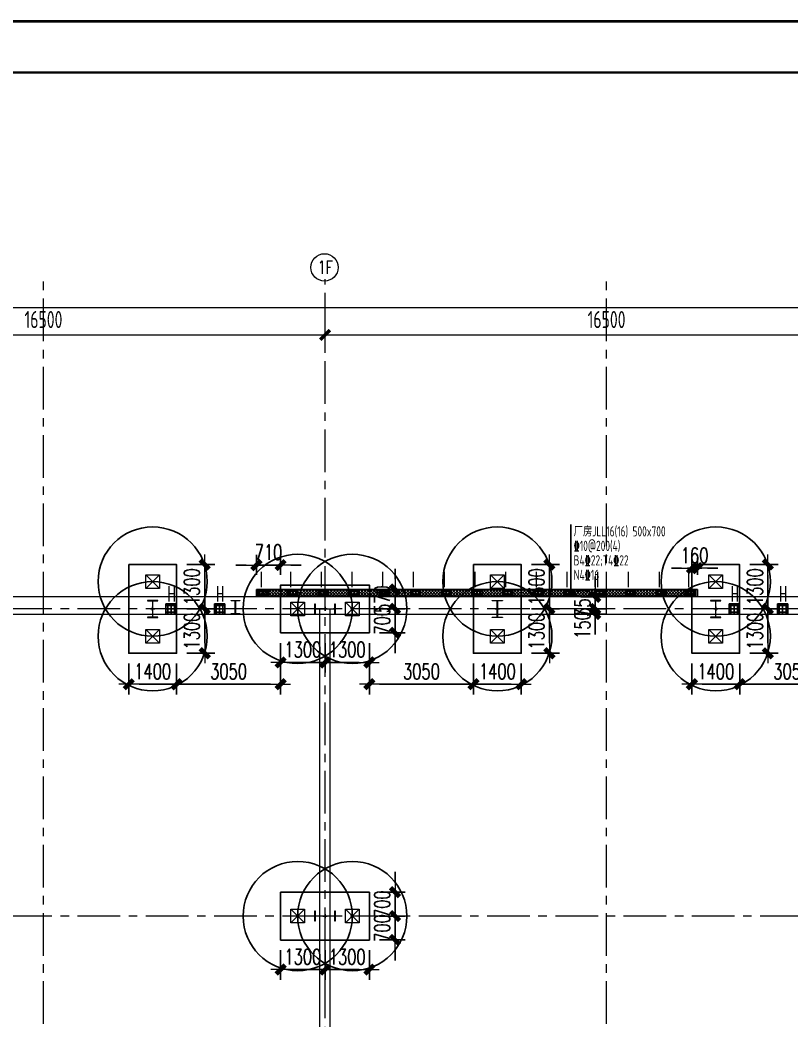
# Model space of a CAD drawing. Extents: x -1201378 to 2367219, y -619313 to 244905.
# Drawn here: x -174296 to -151704, y 215608 to 244905 of the extents above; entities that cross this region are included whole.
import ezdxf
from ezdxf.enums import TextEntityAlignment as Align

# ---------------------------------------------------------------- set-up
doc = ezdxf.new("R2010")
doc.units = 0
doc.header["$LTSCALE"] = 1000
doc.linetypes.add('CENTER', pattern=[2, 1.25, -0.25, 0.25, -0.25])
doc.layers.get('0').update_dxf_attribs({"linetype": 'CONTINUOUS'})
doc.layers.get('Defpoints').update_dxf_attribs({"linetype": 'CONTINUOUS'})
for name, color, linetype in [('0-cxFrame', 155, 'CONTINUOUS'), ('2钢材断面', 2, 'CONTINUOUS'), ('30预埋件', 30, 'CONTINUOUS'), ('40钢材投影', 40, 'CONTINUOUS'), ('ALT_CEN-0-30', 1, 'CENTER'), ('S-DOTE1', 140, 'CENTER'), ('S-HATCH1-W', 252, 'CONTINUOUS'), ('S-SKL-H', 151, 'CONTINUOUS'), ('S-SS', 111, 'CONTINUOUS'), ('结构轮廓线', 1, 'CONTINUOUS')]:
    doc.layers.add(name, color=color, linetype=linetype)
for name, color, linetype, lineweight in [('0-cxText', 131, 'CONTINUOUS', 25), ('S-axis', 111, 'CONTINUOUS', 0), ('S-bkl', 4, 'CONTINUOUS', 0), ('S-col', 2, 'CONTINUOUS', 0), ('S-dim', 81, 'CONTINUOUS', 0), ('S-dote', 5, 'CENTER', 0), ('S-zhuang', 1, 'CONTINUOUS', 0)]:
    doc.layers.add(name, color=color, linetype=linetype, lineweight=lineweight)
doc.styles.add('_TCH_AXIS', font='COMPLEX', dxfattribs={"bigfont": 'GBCBIG'})
doc.styles.add('cx_tuming', font='simhei.ttf')
doc.styles.add('cx_tuqian1', font='')
doc.styles.add('DHTEXT-1', font='romans.shx', dxfattribs={"width": 0.7, "bigfont": 'chinese.shx'})
doc.styles.add('SS1', font='tj-romans1.shx', dxfattribs={"width": 0.7, "bigfont": 'tj-hztxt1.shx'})
doc.styles.add('TSSD_Dimension', font='tssdeng.shx', dxfattribs={"width": 0.7, "bigfont": 'hztxt.shx'})
doc.styles.add('样式 1', font='yjkeng.shx', dxfattribs={"width": 0.7, "height": 300, "bigfont": 'yjkchn.shx'})
doc.styles.add('黑体', font='simhei.ttf', dxfattribs={"width": 0.8})
doc.styles.get('cx_tuqian1').set_extended_font_data('SimSun')
doc.dimstyles.new('S-150-ARCHI', dxfattribs={"dimscale": 150, "dimtxt": 3, "dimasz": 2, "dimexe": 2, "dimexo": 2, "dimgap": 1, "dimtad": 1, "dimdec": 0, "dimzin": 0, "dimdsep": 46, "dimtxsty": 'SS1', "dimblk1": 'TT', "dimblk2": 'TT', "dimsah": 1, "dimcen": 1, "dimclrd": 256, "dimclre": 256, "dimclrt": 256, "dimadec": 0, "dimazin": 0, "dimtfac": 1, "dimtdec": 0, "dimtix": 1, "dimtmove": 2, "dimatfit": 0, "dimldrblk": 'TT', "dimfxl": 2, "dimtolj": 1, "dimtzin": 0, "dimarcsym": 0})
doc.dimstyles.new('TSSD_200_200', dxfattribs={"dimtxt": 500, "dimasz": 200, "dimexe": 200, "dimexo": 500, "dimgap": 200, "dimtad": 1, "dimdec": 0, "dimzin": 0, "dimdsep": 46, "dimtxsty": 'TSSD_Dimension', "dimblk": 'ARCHTICK', "dimcen": 0, "dimdle": 200, "dimclrt": 7, "dimadec": 0, "dimazin": 0, "dimtfac": 1, "dimtdec": 0, "dimtix": 1, "dimtmove": 2, "dimatfit": 3, "dimfxl": 1, "dimtolj": 1, "dimtzin": 0, "dimarcsym": 0})

# ---------------------------------------------------------------- blocks, each defined once
blk = doc.blocks.new('TK22.A0 L(Dragon)')
at = {"layer": '0-cxFrame', "color": 7, "const_width": 0.5}
blk.add_lwpolyline([(0, 0), (-1486, 0), (-1486, 841), (0, 841)], close=True, dxfattribs=at)
at = {"layer": '0-cxFrame', "const_width": 0.5}
blk.add_lwpolyline([(-80, 10), (-1466, 10), (-1466, 831), (-80, 831)], close=True, dxfattribs=at)
at = {"style": '黑体', "flags": 4}
blk.add_attdef('图幅', text='', height=3.3, dxfattribs=at).set_placement((-40, 3), align=Align.RIGHT)
at = {"layer": '0-cxText', "flags": 4}
for tag, height, style, p in [('建设单位', 3.5, 'cx_tuming', (-45, 240)), ('项目名称', 3.5, 'cx_tuming', (-45, 210)), ('子项名称', 3.5, 'cx_tuming', (-45, 180)), ('工程编号', 3.3, 'cx_tuqian1', (-35, 165)), ('图名1', 3.5, 'cx_tuming', (-45, 87)), ('图名2', 3.5, 'cx_tuming', (-45, 79)), ('图名3', 3.5, 'cx_tuming', (-45, 71)), ('出图日期', 3.3, 'cx_tuqian1', (-39, 60)), ('专业', 3.3, 'cx_tuqian1', (-55, 52)), ('图号', 3.3, 'cx_tuqian1', (-55, 44)), ('版次', 3.3, 'cx_tuqian1', (-20, 44))]:
    blk.add_attdef(tag, text='', height=height, dxfattribs=dict(at, style=style)).set_placement(p, align=Align.MIDDLE)
at = {"layer": 'Defpoints', "color": 6, "flags": 4}
for tag, height, style, p in [('tufu', 3.3, '黑体', (-12, 12)), ('dwfname', 4, 'cx_tuqian1', (-80, 3))]:
    blk.add_attdef(tag, text='', height=height, dxfattribs=dict(at, style=style)).set_placement(p, align=Align.RIGHT)
blk = doc.blocks.new('_FZH')
at = {"layer": 'S-col'}
blk.add_lwpolyline([(-0.375, -0.188), (-0.375, 0.187), (-0.36, 0.187), (-0.36, 0.005), (0.36, 0.005), (0.36, 0.187), (0.375, 0.187), (0.375, -0.188), (0.36, -0.188), (0.36, -0.005), (-0.36, -0.005), (-0.36, -0.188)], close=True, dxfattribs=at)
blk = doc.blocks.new('w4234324')
at = {"layer": 'S-col', "xscale": 800.0000000000005, "yscale": 800.0000000000005, "zscale": 800.0000000000005}
for p in [(-210454, 831820), (-210454, 822820)]:
    blk.add_blockref('_FZH', p, dxfattribs=at)
blk = doc.blocks.new('S-ZHUANG-400')
at = {"layer": 'S-zhuang'}
for p, q in [((200, -200), (-200, 200)), ((-200, -200), (200, 200))]:
    blk.add_line(p, q, dxfattribs=at)
blk.add_lwpolyline([(-200, 200), (200, 200), (200, -200), (-200, -200)], close=True, dxfattribs=at)
blk = doc.blocks.new('CT2')
at = {"layer": 'Defpoints'}
for centre in [(-193625, -186366), (-193625, -187966)]:
    blk.add_circle(centre, 1600, dxfattribs=at)
at = {"layer": 'S-DOTE1', "ltscale": 0.25}
for p, q in [((-193565, -187166), (-193685, -187166)), ((-193625, -187226), (-193625, -187106))]:
    blk.add_line(p, q, dxfattribs=at)
at = {"layer": 'S-HATCH1-W'}
blk.add_lwpolyline([(-194325, -185866), (-192925, -185866), (-192925, -188466), (-194325, -188466)], close=True, dxfattribs=at)
at = {"layer": 'S-zhuang'}
for p in [(-193625, -186366), (-193625, -187966)]:
    blk.add_blockref('S-ZHUANG-400', p, dxfattribs=at)
blk = doc.blocks.new('_ArchTick')
at = {"color": 0, "linetype": 'ByBlock', "const_width": 0.5}
blk.add_lwpolyline([(-0.71, -0.71), (0.71, 0.71)], dxfattribs=at)
blk = doc.blocks.new('*D2996')
at = {"layer": 'Defpoints', "color": 0, "transparency": 16777216}
for p in [(-165358, 123054), (-181858, 122147), (-165358, 122147)]:
    blk.add_point(p, dxfattribs=at)
at = {"layer": 'S-axis', "color": 0, "lineweight": -2, "transparency": 16777216}
for p, q in [((-182058, 123054), (-165158, 123054)), ((-181858, 122647), (-181858, 123254)), ((-165358, 122647), (-165358, 123254))]:
    blk.add_line(p, q, dxfattribs=at)
at = {"layer": 'S-axis', "color": 0, "lineweight": -2, "transparency": 16777216, "xscale": 200, "yscale": 200, "zscale": 200, "rotation": 180}
blk.add_blockref('_ArchTick', (-181858, 123054), dxfattribs=at)
at = {"layer": 'S-axis', "color": 0, "lineweight": -2, "transparency": 16777216, "xscale": 200, "yscale": 200, "zscale": 200}
blk.add_blockref('_ArchTick', (-165358, 123054), dxfattribs=at)
at = {"layer": 'S-axis', "color": 7, "transparency": 16777216, "insert": (-173608, 123504), "char_height": 500, "attachment_point": 5, "style": 'TSSD_Dimension'}
blk.add_mtext('\\A1;16500', dxfattribs=at)
blk = doc.blocks.new('*D2997')
at = {"layer": 'Defpoints', "color": 0, "transparency": 16777216}
for p in [(-148858, 123054), (-165358, 122147), (-148858, 122147)]:
    blk.add_point(p, dxfattribs=at)
at = {"layer": 'S-axis', "color": 0, "lineweight": -2, "transparency": 16777216}
for p, q in [((-165558, 123054), (-148658, 123054)), ((-165358, 122647), (-165358, 123254)), ((-148858, 122647), (-148858, 123254))]:
    blk.add_line(p, q, dxfattribs=at)
at = {"layer": 'S-axis', "color": 0, "lineweight": -2, "transparency": 16777216, "xscale": 200, "yscale": 200, "zscale": 200, "rotation": 180}
blk.add_blockref('_ArchTick', (-165358, 123054), dxfattribs=at)
at = {"layer": 'S-axis', "color": 0, "lineweight": -2, "transparency": 16777216, "xscale": 200, "yscale": 200, "zscale": 200}
blk.add_blockref('_ArchTick', (-148858, 123054), dxfattribs=at)
at = {"layer": 'S-axis', "color": 7, "transparency": 16777216, "insert": (-157108, 123504), "char_height": 500, "attachment_point": 5, "style": 'TSSD_Dimension'}
blk.add_mtext('\\A1;16500', dxfattribs=at)
blk = doc.blocks.new('*D3019')
at = {"layer": 'Defpoints', "color": 0, "transparency": 16777216}
for p in [(-82958, 123854), (-209458, 122247), (-82958, 122247)]:
    blk.add_point(p, dxfattribs=at)
at = {"layer": 'S-axis', "color": 0, "lineweight": -2, "transparency": 16777216}
for p, q in [((-209458, 122747), (-209458, 124054)), ((-82958, 122747), (-82958, 124054)), ((-209658, 123854), (-82758, 123854))]:
    blk.add_line(p, q, dxfattribs=at)
at = {"layer": 'S-axis', "color": 0, "lineweight": -2, "transparency": 16777216, "xscale": 200, "yscale": 200, "zscale": 200, "rotation": 180}
blk.add_blockref('_ArchTick', (-209458, 123854), dxfattribs=at)
at = {"layer": 'S-axis', "color": 0, "lineweight": -2, "transparency": 16777216, "xscale": 200, "yscale": 200, "zscale": 200}
blk.add_blockref('_ArchTick', (-82958, 123854), dxfattribs=at)
at = {"layer": 'S-axis', "color": 7, "transparency": 16777216, "insert": (-146208, 124304), "char_height": 500, "attachment_point": 5, "style": 'TSSD_Dimension'}
blk.add_mtext('\\A1;126500', dxfattribs=at)
blk = doc.blocks.new('TT')
blk.add_line((-0.969, 0), (0.969, 0))
at = {"const_width": 0.45}
blk.add_lwpolyline([(-0.442, -0.442), (0.442, 0.442)], dxfattribs=at)
blk = doc.blocks.new('*D2734')
at = {"layer": 'Defpoints', "color": 0, "transparency": 16777216}
for p in [(-166658, 217952), (-165358, 217952), (-165358, 217085)]:
    blk.add_point(p, dxfattribs=at)
at = {"layer": 'S-dim', "lineweight": -2, "transparency": 16777216}
for p, q in [((-166658, 217652), (-166658, 216785)), ((-165358, 217652), (-165358, 216785)), ((-166358, 217085), (-165658, 217085))]:
    blk.add_line(p, q, dxfattribs=at)
at = {"layer": 'S-dim', "lineweight": -2, "transparency": 16777216, "xscale": 300, "yscale": 300, "zscale": 300, "rotation": 180}
blk.add_blockref('TT', (-166658, 217085), dxfattribs=at)
at = {"layer": 'S-dim', "lineweight": -2, "transparency": 16777216, "xscale": 300, "yscale": 300, "zscale": 300}
blk.add_blockref('TT', (-165358, 217085), dxfattribs=at)
at = {"layer": 'S-dim', "transparency": 16777216, "insert": (-166008, 217460), "char_height": 450, "attachment_point": 5, "style": 'SS1'}
blk.add_mtext('\\A1;1300', dxfattribs=at)
blk = doc.blocks.new('*D2735')
at = {"layer": 'Defpoints', "color": 0, "transparency": 16777216}
for p in [(-165358, 217952), (-164058, 217952), (-164058, 217085)]:
    blk.add_point(p, dxfattribs=at)
at = {"layer": 'S-dim', "lineweight": -2, "transparency": 16777216}
for p, q in [((-165358, 217652), (-165358, 216785)), ((-164058, 217652), (-164058, 216785)), ((-165058, 217085), (-164358, 217085))]:
    blk.add_line(p, q, dxfattribs=at)
at = {"layer": 'S-dim', "lineweight": -2, "transparency": 16777216, "xscale": 300, "yscale": 300, "zscale": 300, "rotation": 180}
blk.add_blockref('TT', (-165358, 217085), dxfattribs=at)
at = {"layer": 'S-dim', "lineweight": -2, "transparency": 16777216, "xscale": 300, "yscale": 300, "zscale": 300}
blk.add_blockref('TT', (-164058, 217085), dxfattribs=at)
at = {"layer": 'S-dim', "transparency": 16777216, "insert": (-164708, 217460), "char_height": 450, "attachment_point": 5, "style": 'SS1'}
blk.add_mtext('\\A1;1300', dxfattribs=at)
blk = doc.blocks.new('*D2736')
at = {"layer": 'Defpoints', "color": 0, "transparency": 16777216}
for p in [(-164058, 218652), (-163307, 218652), (-164058, 217952)]:
    blk.add_point(p, dxfattribs=at)
at = {"layer": 'S-dim', "lineweight": -2, "transparency": 16777216}
for p, q in [((-163307, 218952), (-163307, 219252)), ((-163758, 218652), (-163007, 218652)), ((-163307, 217952), (-163307, 218652)), ((-163758, 217952), (-163007, 217952)), ((-163307, 217652), (-163307, 217352))]:
    blk.add_line(p, q, dxfattribs=at)
at = {"layer": 'S-dim', "lineweight": -2, "transparency": 16777216, "xscale": 300, "yscale": 300, "zscale": 300}
for p, rotation in [((-163307, 218652), 270), ((-163307, 217952), 90)]:
    blk.add_blockref('TT', p, dxfattribs=dict(at, rotation=rotation))
at = {"layer": 'S-dim', "transparency": 16777216, "insert": (-163682, 218302), "char_height": 450, "attachment_point": 5, "rotation": 90, "style": 'SS1'}
blk.add_mtext('\\A1;700', dxfattribs=at)
blk = doc.blocks.new('*D2737')
at = {"layer": 'Defpoints', "color": 0, "transparency": 16777216}
for p in [(-164058, 219352), (-163307, 219352), (-164058, 218652)]:
    blk.add_point(p, dxfattribs=at)
at = {"layer": 'S-dim', "lineweight": -2, "transparency": 16777216}
for p, q in [((-163307, 219652), (-163307, 219952)), ((-163758, 219352), (-163007, 219352)), ((-163307, 218652), (-163307, 219352)), ((-163758, 218652), (-163007, 218652)), ((-163307, 218352), (-163307, 218052))]:
    blk.add_line(p, q, dxfattribs=at)
at = {"layer": 'S-dim', "lineweight": -2, "transparency": 16777216, "xscale": 300, "yscale": 300, "zscale": 300}
for p, rotation in [((-163307, 219352), 270), ((-163307, 218652), 90)]:
    blk.add_blockref('TT', p, dxfattribs=dict(at, rotation=rotation))
at = {"layer": 'S-dim', "transparency": 16777216, "insert": (-163682, 219002), "char_height": 450, "attachment_point": 5, "rotation": 90, "style": 'SS1'}
blk.add_mtext('\\A1;700', dxfattribs=at)
blk = doc.blocks.new('*D2754')
at = {"layer": 'Defpoints', "color": 0, "transparency": 16777216}
for p in [(-166658, 226952), (-165358, 226952), (-165358, 226085)]:
    blk.add_point(p, dxfattribs=at)
at = {"layer": 'S-dim', "lineweight": -2, "transparency": 16777216}
for p, q in [((-166658, 226652), (-166658, 225785)), ((-165358, 226652), (-165358, 225785)), ((-166358, 226085), (-165658, 226085))]:
    blk.add_line(p, q, dxfattribs=at)
at = {"layer": 'S-dim', "lineweight": -2, "transparency": 16777216, "xscale": 300, "yscale": 300, "zscale": 300, "rotation": 180}
blk.add_blockref('TT', (-166658, 226085), dxfattribs=at)
at = {"layer": 'S-dim', "lineweight": -2, "transparency": 16777216, "xscale": 300, "yscale": 300, "zscale": 300}
blk.add_blockref('TT', (-165358, 226085), dxfattribs=at)
at = {"layer": 'S-dim', "transparency": 16777216, "insert": (-166008, 226460), "char_height": 450, "attachment_point": 5, "style": 'SS1'}
blk.add_mtext('\\A1;1300', dxfattribs=at)
blk = doc.blocks.new('*D2755')
at = {"layer": 'Defpoints', "color": 0, "transparency": 16777216}
for p in [(-165358, 226952), (-164058, 226952), (-164058, 226085)]:
    blk.add_point(p, dxfattribs=at)
at = {"layer": 'S-dim', "lineweight": -2, "transparency": 16777216}
for p, q in [((-165358, 226652), (-165358, 225785)), ((-164058, 226652), (-164058, 225785)), ((-165058, 226085), (-164358, 226085))]:
    blk.add_line(p, q, dxfattribs=at)
at = {"layer": 'S-dim', "lineweight": -2, "transparency": 16777216, "xscale": 300, "yscale": 300, "zscale": 300, "rotation": 180}
blk.add_blockref('TT', (-165358, 226085), dxfattribs=at)
at = {"layer": 'S-dim', "lineweight": -2, "transparency": 16777216, "xscale": 300, "yscale": 300, "zscale": 300}
blk.add_blockref('TT', (-164058, 226085), dxfattribs=at)
at = {"layer": 'S-dim', "transparency": 16777216, "insert": (-164708, 226460), "char_height": 450, "attachment_point": 5, "style": 'SS1'}
blk.add_mtext('\\A1;1300', dxfattribs=at)
blk = doc.blocks.new('*D2756')
at = {"layer": 'Defpoints', "color": 0, "transparency": 16777216}
for p in [(-164058, 227652), (-163307, 227652), (-164058, 226952)]:
    blk.add_point(p, dxfattribs=at)
at = {"layer": 'S-dim', "lineweight": -2, "transparency": 16777216}
for p, q in [((-163307, 227952), (-163307, 228252)), ((-163758, 227652), (-163007, 227652)), ((-163307, 226952), (-163307, 227652)), ((-163758, 226952), (-163007, 226952)), ((-163307, 226652), (-163307, 226352))]:
    blk.add_line(p, q, dxfattribs=at)
at = {"layer": 'S-dim', "lineweight": -2, "transparency": 16777216, "xscale": 300, "yscale": 300, "zscale": 300}
for p, rotation in [((-163307, 227652), 270), ((-163307, 226952), 90)]:
    blk.add_blockref('TT', p, dxfattribs=dict(at, rotation=rotation))
at = {"layer": 'S-dim', "transparency": 16777216, "insert": (-163682, 227302), "char_height": 450, "attachment_point": 5, "rotation": 90, "style": 'SS1'}
blk.add_mtext('\\A1;700', dxfattribs=at)
blk = doc.blocks.new('*D2757')
at = {"layer": 'Defpoints', "color": 0, "transparency": 16777216}
for p in [(-164058, 228222), (-163307, 228222), (-164058, 227652)]:
    blk.add_point(p, dxfattribs=at)
at = {"layer": 'S-dim', "lineweight": -2, "transparency": 16777216}
for p, q in [((-163307, 228522), (-163307, 228822)), ((-163758, 228222), (-163007, 228222)), ((-163307, 227652), (-163307, 228222)), ((-163758, 227652), (-163007, 227652)), ((-163307, 227352), (-163307, 227052))]:
    blk.add_line(p, q, dxfattribs=at)
at = {"layer": 'S-dim', "lineweight": -2, "transparency": 16777216, "xscale": 300, "yscale": 300, "zscale": 300}
for p, rotation in [((-163307, 228222), 270), ((-163307, 227652), 90)]:
    blk.add_blockref('TT', p, dxfattribs=dict(at, rotation=rotation))
at = {"layer": 'S-dim', "transparency": 16777216, "insert": (-163682, 227937), "char_height": 450, "attachment_point": 5, "rotation": 90, "style": 'SS1'}
blk.add_mtext('\\A1;570', dxfattribs=at)
blk = doc.blocks.new('*D2870')
at = {"layer": 'Defpoints', "color": 0, "transparency": 16777216}
for p in [(-171108, 226352), (-169708, 226352), (-169708, 225446)]:
    blk.add_point(p, dxfattribs=at)
at = {"layer": 'S-dim', "lineweight": -2, "transparency": 16777216}
for p, q in [((-171108, 226052), (-171108, 225146)), ((-169708, 226052), (-169708, 225146)), ((-170808, 225446), (-170008, 225446))]:
    blk.add_line(p, q, dxfattribs=at)
at = {"layer": 'S-dim', "lineweight": -2, "transparency": 16777216, "xscale": 300, "yscale": 300, "zscale": 300, "rotation": 180}
blk.add_blockref('TT', (-171108, 225446), dxfattribs=at)
at = {"layer": 'S-dim', "lineweight": -2, "transparency": 16777216, "xscale": 300, "yscale": 300, "zscale": 300}
blk.add_blockref('TT', (-169708, 225446), dxfattribs=at)
at = {"layer": 'S-dim', "transparency": 16777216, "insert": (-170408, 225821), "char_height": 450, "attachment_point": 5, "style": 'SS1'}
blk.add_mtext('\\A1;1400', dxfattribs=at)
blk = doc.blocks.new('*D2871')
at = {"layer": 'Defpoints', "color": 0, "transparency": 16777216}
for p in [(-169708, 226352), (-166658, 226371), (-166658, 225446)]:
    blk.add_point(p, dxfattribs=at)
at = {"layer": 'S-dim', "lineweight": -2, "transparency": 16777216}
for p, q in [((-169708, 226052), (-169708, 225146)), ((-166658, 226071), (-166658, 225146)), ((-169408, 225446), (-166958, 225446))]:
    blk.add_line(p, q, dxfattribs=at)
at = {"layer": 'S-dim', "lineweight": -2, "transparency": 16777216, "xscale": 300, "yscale": 300, "zscale": 300, "rotation": 180}
blk.add_blockref('TT', (-169708, 225446), dxfattribs=at)
at = {"layer": 'S-dim', "lineweight": -2, "transparency": 16777216, "xscale": 300, "yscale": 300, "zscale": 300}
blk.add_blockref('TT', (-166658, 225446), dxfattribs=at)
at = {"layer": 'S-dim', "transparency": 16777216, "insert": (-168183, 225821), "char_height": 450, "attachment_point": 5, "style": 'SS1'}
blk.add_mtext('\\A1;3050', dxfattribs=at)
blk = doc.blocks.new('*D2872')
at = {"layer": 'Defpoints', "color": 0, "transparency": 16777216}
for p in [(-169708, 227652), (-168884, 227652), (-169708, 226352)]:
    blk.add_point(p, dxfattribs=at)
at = {"layer": 'S-dim', "lineweight": -2, "transparency": 16777216}
for p, q in [((-169408, 227652), (-168584, 227652)), ((-168884, 226652), (-168884, 227352)), ((-169408, 226352), (-168584, 226352))]:
    blk.add_line(p, q, dxfattribs=at)
at = {"layer": 'S-dim', "lineweight": -2, "transparency": 16777216, "xscale": 300, "yscale": 300, "zscale": 300}
for p, rotation in [((-168884, 227652), 90), ((-168884, 226352), 270)]:
    blk.add_blockref('TT', p, dxfattribs=dict(at, rotation=rotation))
at = {"layer": 'S-dim', "transparency": 16777216, "insert": (-169259, 227002), "char_height": 450, "attachment_point": 5, "rotation": 90, "style": 'SS1'}
blk.add_mtext('\\A1;1300', dxfattribs=at)
blk = doc.blocks.new('*D2873')
at = {"layer": 'Defpoints', "color": 0, "transparency": 16777216}
for p in [(-169708, 228952), (-168884, 228952), (-169708, 227652)]:
    blk.add_point(p, dxfattribs=at)
at = {"layer": 'S-dim', "lineweight": -2, "transparency": 16777216}
for p, q in [((-169408, 228952), (-168584, 228952)), ((-168884, 227952), (-168884, 228652)), ((-169408, 227652), (-168584, 227652))]:
    blk.add_line(p, q, dxfattribs=at)
at = {"layer": 'S-dim', "lineweight": -2, "transparency": 16777216, "xscale": 300, "yscale": 300, "zscale": 300}
for p, rotation in [((-168884, 228952), 90), ((-168884, 227652), 270)]:
    blk.add_blockref('TT', p, dxfattribs=dict(at, rotation=rotation))
at = {"layer": 'S-dim', "transparency": 16777216, "insert": (-169259, 228302), "char_height": 450, "attachment_point": 5, "rotation": 90, "style": 'SS1'}
blk.add_mtext('\\A1;1300', dxfattribs=at)
blk = doc.blocks.new('*D2878')
at = {"layer": 'Defpoints', "color": 0, "transparency": 16777216}
for p in [(-154608, 226352), (-153208, 226352), (-153208, 225446)]:
    blk.add_point(p, dxfattribs=at)
at = {"layer": 'S-dim', "lineweight": -2, "transparency": 16777216}
for p, q in [((-154608, 226052), (-154608, 225146)), ((-153208, 226052), (-153208, 225146)), ((-154308, 225446), (-153508, 225446))]:
    blk.add_line(p, q, dxfattribs=at)
at = {"layer": 'S-dim', "lineweight": -2, "transparency": 16777216, "xscale": 300, "yscale": 300, "zscale": 300, "rotation": 180}
blk.add_blockref('TT', (-154608, 225446), dxfattribs=at)
at = {"layer": 'S-dim', "lineweight": -2, "transparency": 16777216, "xscale": 300, "yscale": 300, "zscale": 300}
blk.add_blockref('TT', (-153208, 225446), dxfattribs=at)
at = {"layer": 'S-dim', "transparency": 16777216, "insert": (-153908, 225821), "char_height": 450, "attachment_point": 5, "style": 'SS1'}
blk.add_mtext('\\A1;1400', dxfattribs=at)
blk = doc.blocks.new('*D2879')
at = {"layer": 'Defpoints', "color": 0, "transparency": 16777216}
for p in [(-153208, 226352), (-150158, 226371), (-150158, 225446)]:
    blk.add_point(p, dxfattribs=at)
at = {"layer": 'S-dim', "lineweight": -2, "transparency": 16777216}
for p, q in [((-153208, 226052), (-153208, 225146)), ((-150158, 226071), (-150158, 225146)), ((-152908, 225446), (-150458, 225446))]:
    blk.add_line(p, q, dxfattribs=at)
at = {"layer": 'S-dim', "lineweight": -2, "transparency": 16777216, "xscale": 300, "yscale": 300, "zscale": 300, "rotation": 180}
blk.add_blockref('TT', (-153208, 225446), dxfattribs=at)
at = {"layer": 'S-dim', "lineweight": -2, "transparency": 16777216, "xscale": 300, "yscale": 300, "zscale": 300}
blk.add_blockref('TT', (-150158, 225446), dxfattribs=at)
at = {"layer": 'S-dim', "transparency": 16777216, "insert": (-151683, 225821), "char_height": 450, "attachment_point": 5, "style": 'SS1'}
blk.add_mtext('\\A1;3050', dxfattribs=at)
blk = doc.blocks.new('*D2880')
at = {"layer": 'Defpoints', "color": 0, "transparency": 16777216}
for p in [(-153208, 227652), (-152384, 227652), (-153208, 226352)]:
    blk.add_point(p, dxfattribs=at)
at = {"layer": 'S-dim', "lineweight": -2, "transparency": 16777216}
for p, q in [((-152908, 227652), (-152084, 227652)), ((-152384, 226652), (-152384, 227352)), ((-152908, 226352), (-152084, 226352))]:
    blk.add_line(p, q, dxfattribs=at)
at = {"layer": 'S-dim', "lineweight": -2, "transparency": 16777216, "xscale": 300, "yscale": 300, "zscale": 300}
for p, rotation in [((-152384, 227652), 90), ((-152384, 226352), 270)]:
    blk.add_blockref('TT', p, dxfattribs=dict(at, rotation=rotation))
at = {"layer": 'S-dim', "transparency": 16777216, "insert": (-152759, 227002), "char_height": 450, "attachment_point": 5, "rotation": 90, "style": 'SS1'}
blk.add_mtext('\\A1;1300', dxfattribs=at)
blk = doc.blocks.new('*D2881')
at = {"layer": 'Defpoints', "color": 0, "transparency": 16777216}
for p in [(-153208, 228952), (-152384, 228952), (-153208, 227652)]:
    blk.add_point(p, dxfattribs=at)
at = {"layer": 'S-dim', "lineweight": -2, "transparency": 16777216}
for p, q in [((-152908, 228952), (-152084, 228952)), ((-152384, 227952), (-152384, 228652)), ((-152908, 227652), (-152084, 227652))]:
    blk.add_line(p, q, dxfattribs=at)
at = {"layer": 'S-dim', "lineweight": -2, "transparency": 16777216, "xscale": 300, "yscale": 300, "zscale": 300}
for p, rotation in [((-152384, 228952), 90), ((-152384, 227652), 270)]:
    blk.add_blockref('TT', p, dxfattribs=dict(at, rotation=rotation))
at = {"layer": 'S-dim', "transparency": 16777216, "insert": (-152759, 228302), "char_height": 450, "attachment_point": 5, "rotation": 90, "style": 'SS1'}
blk.add_mtext('\\A1;1300', dxfattribs=at)
blk = doc.blocks.new('*D2882')
at = {"layer": 'Defpoints', "color": 0, "transparency": 16777216}
for p in [(-161008, 226352), (-159608, 226352), (-159608, 225446)]:
    blk.add_point(p, dxfattribs=at)
at = {"layer": 'S-dim', "lineweight": -2, "transparency": 16777216}
for p, q in [((-161008, 226052), (-161008, 225146)), ((-159608, 226052), (-159608, 225146)), ((-160708, 225446), (-159908, 225446))]:
    blk.add_line(p, q, dxfattribs=at)
at = {"layer": 'S-dim', "lineweight": -2, "transparency": 16777216, "xscale": 300, "yscale": 300, "zscale": 300, "rotation": 180}
blk.add_blockref('TT', (-161008, 225446), dxfattribs=at)
at = {"layer": 'S-dim', "lineweight": -2, "transparency": 16777216, "xscale": 300, "yscale": 300, "zscale": 300}
blk.add_blockref('TT', (-159608, 225446), dxfattribs=at)
at = {"layer": 'S-dim', "transparency": 16777216, "insert": (-160308, 225821), "char_height": 450, "attachment_point": 5, "style": 'SS1'}
blk.add_mtext('\\A1;1400', dxfattribs=at)
blk = doc.blocks.new('*D2883')
at = {"layer": 'Defpoints', "color": 0, "transparency": 16777216}
for p in [(-159608, 227652), (-158784, 227652), (-159608, 226352)]:
    blk.add_point(p, dxfattribs=at)
at = {"layer": 'S-dim', "lineweight": -2, "transparency": 16777216}
for p, q in [((-159308, 227652), (-158484, 227652)), ((-158784, 226652), (-158784, 227352)), ((-159308, 226352), (-158484, 226352))]:
    blk.add_line(p, q, dxfattribs=at)
at = {"layer": 'S-dim', "lineweight": -2, "transparency": 16777216, "xscale": 300, "yscale": 300, "zscale": 300}
for p, rotation in [((-158784, 227652), 90), ((-158784, 226352), 270)]:
    blk.add_blockref('TT', p, dxfattribs=dict(at, rotation=rotation))
at = {"layer": 'S-dim', "transparency": 16777216, "insert": (-159159, 227002), "char_height": 450, "attachment_point": 5, "rotation": 90, "style": 'SS1'}
blk.add_mtext('\\A1;1300', dxfattribs=at)
blk = doc.blocks.new('*D2884')
at = {"layer": 'Defpoints', "color": 0, "transparency": 16777216}
for p in [(-159608, 228952), (-158784, 228952), (-159608, 227652)]:
    blk.add_point(p, dxfattribs=at)
at = {"layer": 'S-dim', "lineweight": -2, "transparency": 16777216}
for p, q in [((-159308, 228952), (-158484, 228952)), ((-158784, 227952), (-158784, 228652)), ((-159308, 227652), (-158484, 227652))]:
    blk.add_line(p, q, dxfattribs=at)
at = {"layer": 'S-dim', "lineweight": -2, "transparency": 16777216, "xscale": 300, "yscale": 300, "zscale": 300}
for p, rotation in [((-158784, 228952), 90), ((-158784, 227652), 270)]:
    blk.add_blockref('TT', p, dxfattribs=dict(at, rotation=rotation))
at = {"layer": 'S-dim', "transparency": 16777216, "insert": (-159159, 228302), "char_height": 450, "attachment_point": 5, "rotation": 90, "style": 'SS1'}
blk.add_mtext('\\A1;1300', dxfattribs=at)
blk = doc.blocks.new('*D2885')
at = {"layer": 'Defpoints', "color": 0, "transparency": 16777216}
for p in [(-164058, 226352), (-161008, 226352), (-164058, 225446)]:
    blk.add_point(p, dxfattribs=at)
at = {"layer": 'S-dim', "lineweight": -2, "transparency": 16777216}
for p, q in [((-164058, 226052), (-164058, 225146)), ((-161008, 226052), (-161008, 225146)), ((-161308, 225446), (-163758, 225446))]:
    blk.add_line(p, q, dxfattribs=at)
at = {"layer": 'S-dim', "lineweight": -2, "transparency": 16777216, "xscale": 300, "yscale": 300, "zscale": 300, "rotation": 180}
blk.add_blockref('TT', (-164058, 225446), dxfattribs=at)
at = {"layer": 'S-dim', "lineweight": -2, "transparency": 16777216, "xscale": 300, "yscale": 300, "zscale": 300}
blk.add_blockref('TT', (-161008, 225446), dxfattribs=at)
at = {"layer": 'S-dim', "transparency": 16777216, "insert": (-162533, 225821), "char_height": 450, "attachment_point": 5, "style": 'SS1'}
blk.add_mtext('\\A1;3050', dxfattribs=at)
blk = doc.blocks.new('*D6413')
at = {"layer": 'Defpoints', "color": 0, "transparency": 16777216}
for p in [(-158160, 228002), (-158155, 227652), (-157440, 227652)]:
    blk.add_point(p, dxfattribs=at)
at = {"layer": 'S-dim', "lineweight": -2, "transparency": 16777216}
for p, q in [((-157440, 228302), (-157440, 228602)), ((-157860, 228002), (-157140, 228002)), ((-157440, 228002), (-157440, 227652)), ((-157855, 227652), (-157140, 227652)), ((-157440, 227352), (-157440, 227052))]:
    blk.add_line(p, q, dxfattribs=at)
at = {"layer": 'S-dim', "lineweight": -2, "transparency": 16777216, "xscale": 300, "yscale": 300, "zscale": 300}
for p, rotation in [((-157440, 228002), 270), ((-157440, 227652), 90)]:
    blk.add_blockref('TT', p, dxfattribs=dict(at, rotation=rotation))
at = {"layer": 'S-dim', "transparency": 16777216, "insert": (-157815, 227827), "char_height": 450, "attachment_point": 5, "rotation": 90, "style": 'SS1'}
blk.add_mtext('\\A1;350', dxfattribs=at)
blk = doc.blocks.new('*D6414')
at = {"layer": 'Defpoints', "color": 0, "transparency": 16777216}
for p in [(-158155, 227652), (-158155, 227502), (-157440, 227502)]:
    blk.add_point(p, dxfattribs=at)
at = {"layer": 'S-dim', "lineweight": -2, "transparency": 16777216}
for p, q in [((-157440, 227952), (-157440, 228252)), ((-157855, 227652), (-157140, 227652)), ((-157440, 227652), (-157440, 227502)), ((-157855, 227502), (-157140, 227502)), ((-157440, 227202), (-157440, 226902))]:
    blk.add_line(p, q, dxfattribs=at)
at = {"layer": 'S-dim', "lineweight": -2, "transparency": 16777216, "xscale": 300, "yscale": 300, "zscale": 300}
for p, rotation in [((-157440, 227652), 270), ((-157440, 227502), 90)]:
    blk.add_blockref('TT', p, dxfattribs=dict(at, rotation=rotation))
at = {"layer": 'S-dim', "transparency": 16777216, "insert": (-157815, 227180), "char_height": 450, "attachment_point": 5, "rotation": 90, "style": 'SS1'}
blk.add_mtext('\\A1;150', dxfattribs=at)
blk = doc.blocks.new('*D6518')
at = {"layer": 'Defpoints', "color": 0, "transparency": 16777216}
for p in [(-166658, 228936), (-167368, 228352), (-166658, 228352)]:
    blk.add_point(p, dxfattribs=at)
at = {"layer": 'S-dim', "lineweight": -2, "transparency": 16777216}
for p, q in [((-167368, 228652), (-167368, 229236)), ((-166658, 228652), (-166658, 229236)), ((-167668, 228936), (-167968, 228936)), ((-167368, 228936), (-166658, 228936)), ((-166358, 228936), (-166058, 228936))]:
    blk.add_line(p, q, dxfattribs=at)
at = {"layer": 'S-dim', "lineweight": -2, "transparency": 16777216, "xscale": 300, "yscale": 300, "zscale": 300}
blk.add_blockref('TT', (-167368, 228936), dxfattribs=at)
at = {"layer": 'S-dim', "lineweight": -2, "transparency": 16777216, "xscale": 300, "yscale": 300, "zscale": 300, "rotation": 180}
blk.add_blockref('TT', (-166658, 228936), dxfattribs=at)
at = {"layer": 'S-dim', "transparency": 16777216, "insert": (-167013, 229311), "char_height": 450, "attachment_point": 5, "style": 'SS1'}
blk.add_mtext('\\A1;710', dxfattribs=at)
blk = doc.blocks.new('*D6519')
at = {"layer": 'Defpoints', "color": 0, "transparency": 16777216}
for p in [(-154608, 228845), (-154608, 228352), (-154448, 228352)]:
    blk.add_point(p, dxfattribs=at)
at = {"layer": 'S-dim', "lineweight": -2, "transparency": 16777216}
for p, q in [((-154608, 228652), (-154608, 229145)), ((-154448, 228652), (-154448, 229145)), ((-154908, 228845), (-155208, 228845)), ((-154448, 228845), (-154608, 228845)), ((-154148, 228845), (-153848, 228845))]:
    blk.add_line(p, q, dxfattribs=at)
at = {"layer": 'S-dim', "lineweight": -2, "transparency": 16777216, "xscale": 300, "yscale": 300, "zscale": 300}
blk.add_blockref('TT', (-154608, 228845), dxfattribs=at)
at = {"layer": 'S-dim', "lineweight": -2, "transparency": 16777216, "xscale": 300, "yscale": 300, "zscale": 300, "rotation": 180}
blk.add_blockref('TT', (-154448, 228845), dxfattribs=at)
at = {"layer": 'S-dim', "transparency": 16777216, "insert": (-154528, 229220), "char_height": 450, "attachment_point": 5, "style": 'SS1'}
blk.add_mtext('\\A1;160', dxfattribs=at)
blk = doc.blocks.new('1号厂房一层')
at = {"layer": '结构轮廓线', "color": 1, "ltscale": 500}
for p, q in [((-167368, 528222), (-154448, 528222)), ((-167368, 528222), (-167368, 528002)), ((-154448, 528222), (-154448, 528002))]:
    blk.add_line(p, q, dxfattribs=at)
blk = doc.blocks.new('20250903183753')
at = {"layer": '2钢材断面'}
for p, q in [((150, 0), (-150, 0)), ((-150, 0), (-150, -300)), ((150, -300), (150, 0)), ((-150, -300), (150, -300))]:
    blk.add_line(p, q, dxfattribs=at)
at = {"layer": '40钢材投影'}
for centre, radius in [((-100, -50), 12), ((-100, -150), 12), ((-100, -250), 12), ((-100, -50), 6), ((-100, -150), 6), ((-100, -250), 6), ((0, -50), 12), ((0, -150), 12), ((0, -250), 12), ((0, -50), 6), ((0, -150), 6), ((0, -250), 6), ((100, -50), 12), ((100, -150), 12), ((100, -251), 12), ((100, -50), 6), ((100, -150), 6), ((100, -251), 6)]:
    blk.add_circle(centre, radius, dxfattribs=at)
at = {"layer": 'ALT_CEN-0-30', "ltscale": 20}
for p, q in [((-100, 0), (-100, -300)), ((0, 0), (0, -300)), ((100, 0), (100, -300)), ((-150, -50), (150, -50)), ((-150, -150), (150, -150)), ((-150, -250), (150, -250))]:
    blk.add_line(p, q, dxfattribs=at)
blk = doc.blocks.new('20250903183821')
at = {"ltscale": 50}
blk.add_blockref('20250903183753', (0, 0), dxfattribs=at)
at = {"layer": '30预埋件', "style": 'DHTEXT-1', "text_generation_flag": 6, "width": 0.55}
blk.add_attdef('B', (-105, 65), '', height=450, rotation=180, dxfattribs=at)
blk = doc.blocks.new('20250902145151')
at = {"layer": '2钢材断面'}
for p, q in [((150, 100), (-150, 100)), ((-150, 100), (-150, -100)), ((150, -100), (150, 100)), ((-150, -100), (150, -100))]:
    blk.add_line(p, q, dxfattribs=at)
at = {"layer": '40钢材投影'}
for centre, radius in [((-100, 50), 10), ((-100, 50), 5), ((0, 50), 10), ((0, 50), 5), ((100, 50), 10), ((100, 50), 5), ((-100, -50), 10), ((-100, -50), 5), ((0, -50), 10), ((0, -50), 5), ((100, -50), 10), ((100, -50), 5)]:
    blk.add_circle(centre, radius, dxfattribs=at)
at = {"layer": 'ALT_CEN-0-30', "ltscale": 20}
for p, q in [((-150, 50), (150, 50)), ((-100, 100), (-100, -100)), ((0, 100), (0, -100)), ((100, 100), (100, -100)), ((-150, -50), (150, -50))]:
    blk.add_line(p, q, dxfattribs=at)
blk = doc.blocks.new('20250912153858')
at = {"ltscale": 50}
blk.add_blockref('20250902145151', (0, 100), dxfattribs=at)
at = {"layer": '30预埋件', "style": 'DHTEXT-1', "text_generation_flag": 6, "width": 0.55}
blk.add_attdef('B', (105, -65), '', height=450, dxfattribs=at)
blk = doc.blocks.new('A$Ce592290a')
at = {"layer": 'S-col', "color": 1}
blk.add_lwpolyline([(40750, 238), (40750, 250), (41000, 250), (41000, 238), (40879, 238), (40879, -138), (41000, -138), (41000, -150), (40750, -150), (40750, -138), (40871, -138), (40871, 238)], close=True, dxfattribs=at)
blk = doc.blocks.new('1#轴网')
at = {"layer": 'S-axis'}
blk.add_circle((-165373.4, 125033.1), 400, dxfattribs=at)
at = {"layer": 'S-dote'}
for p, q in [((-173608.5, 18867), (-173608.5, 124689.3)), ((-165358.5, 19033.1), (-165358.5, 124689.3)), ((-157108.5, 18867), (-157108.5, 124689.3)), ((-99358.5, 115027), (-216950.7, 115027)), ((-99358.5, 106027), (-216950.7, 106027))]:
    blk.add_line(p, q, dxfattribs=at)
at = {"layer": 'S-axis', "style": '_TCH_AXIS', "width": 0.705882}
blk.add_text('1F', height=387.75, dxfattribs=at).set_placement((-165575.4, 124839.2))
at = {"layer": 'S-axis'}
for p1, p2, distance, picture, middle in [((-209458.5, 122247), (-82958.5, 122247), 1606.7, '*D3019', (-146208.5, 124303.7)), ((-181858.5, 122147), (-165358.5, 122147), 906.7, '*D2996', (-173608.5, 123503.7)), ((-165358.5, 122147), (-148858.5, 122147), 906.7, '*D2997', (-157108.5, 123503.7))]:
    dim = blk.add_aligned_dim(p1=p1, p2=p2, distance=distance, dimstyle='TSSD_200_200', dxfattribs=at)
    dim.commit()
    dim.dimension.update_dxf_attribs({"geometry": picture, "text_midpoint": middle})

msp = doc.modelspace()

# ---------------------------------------------------------------- hatches: boundary and pattern name
at = {"layer": 'S-HATCH1-W'}
h = msp.add_hatch(dxfattribs=at)
h.set_pattern_fill('ANSI37', color=256, scale=20)
h.set_pattern_definition([(45, (38050.04, 483840.09), (-44.90128, 44.90128), []), (135, (38050.04, 483840.09), (-44.90128, -44.90128), [])])
h.paths.add_polyline_path([(-154498.4, 228021.8), (-154498.4, 228221.8), (-167318.4, 228221.8), (-167318.4, 228021.8)])

# ---------------------------------------------------------------- linework, layer by layer
at = {"layer": 'S-bkl'}
for p, q in [((-100658.5, 228001.8), (-185763.8, 228001.8)), ((-165508.5, 137651.8), (-165508.5, 227651.8)), ((-185489.3, 227501.8), (-100658.5, 227501.8))]:
    msp.add_line(p, q, dxfattribs=at)
msp.add_lwpolyline([(-165208.5, 137651.8), (-165208.5, 227651.8)], dxfattribs=at)
at = {"layer": 'S-col'}
for points in [[(-170558.5, 227401.8), (-170258.5, 227401.8), (-170258.5, 227413.8), (-170404.5, 227413.8), (-170404.5, 227889.8), (-170258.5, 227889.8), (-170258.5, 227901.8), (-170558.5, 227901.8), (-170558.5, 227889.8), (-170412.5, 227889.8), (-170412.5, 227413.8), (-170558.5, 227413.8)], [(-160158.5, 227401.8), (-160458.5, 227401.8), (-160458.5, 227413.8), (-160312.5, 227413.8), (-160312.5, 227889.8), (-160458.5, 227889.8), (-160458.5, 227901.8), (-160158.5, 227901.8), (-160158.5, 227889.8), (-160304.5, 227889.8), (-160304.5, 227413.8), (-160158.5, 227413.8)], [(-154058.5, 227401.8), (-153758.5, 227401.8), (-153758.5, 227413.8), (-153904.5, 227413.8), (-153904.5, 227889.8), (-153758.5, 227889.8), (-153758.5, 227901.8), (-154058.5, 227901.8), (-154058.5, 227889.8), (-153912.5, 227889.8), (-153912.5, 227413.8), (-154058.5, 227413.8)]]:
    msp.add_lwpolyline(points, close=True, dxfattribs=at)
at = {"layer": 'S-HATCH1-W'}
msp.add_lwpolyline([(-167318.4, 228221.8), (-154498.4, 228221.8), (-154498.4, 228021.8), (-167318.4, 228021.8)], close=True, dxfattribs=at)
at = {"layer": 'S-SKL-H'}
msp.add_line((-158159.8, 228001.8), (-158159.8, 230122.5), dxfattribs=at)

# ---------------------------------------------------------------- block references
at = {"ltscale": 500}
for p in [(-169868.4, 227801.8), (-168448.4, 227801.8), (-153368.4, 227801.8), (-151948.4, 227801.8)]:
    msp.add_blockref('20250903183821', p, dxfattribs=at).add_auto_attribs({'B': 'H'})
at = {"layer": '0-cxFrame', "xscale": 150, "yscale": 150, "zscale": 150}
msp.add_blockref('TK22.A0 L(Dragon)', (-32818.2, 118717.3), dxfattribs=at)
at = {"layer": 'S-axis'}
msp.add_blockref('1#轴网', (0, 112624.8), dxfattribs=at)
at = {"layer": 'S-col'}
msp.add_blockref('w4234324', (45095.7, -604168.2), dxfattribs=at)
at = {"layer": 'S-SS'}
for name, p in [('1号厂房一层', (0, -300000)), ('A$Ce592290a', (-208858.4, 227651.8))]:
    msp.add_blockref(name, p, dxfattribs=at)
at = {"layer": 'S-zhuang'}
for p in [(23216.3, 414818), (33316.3, 414818), (39716.3, 414818)]:
    msp.add_blockref('CT2', p, dxfattribs=at)
at = {"layer": 'S-zhuang', "rotation": 90}
for p in [(-352524.7, 421276.6), (-352524.7, 412276.6)]:
    msp.add_blockref('CT2', p, dxfattribs=at)
at = {"layer": '结构轮廓线', "ltscale": 500, "rotation": 180}
for p in [(-167168.4, 228221.8), (-166308.4, 228221.8), (-165408.4, 228221.8), (-164508.4, 228221.8), (-163608.4, 228221.8), (-162708.4, 228221.8), (-161808.4, 228221.8), (-160908.4, 228221.8), (-160008.4, 228221.8), (-159108.4, 228221.8), (-158208.4, 228221.8), (-157308.4, 228221.8), (-156408.4, 228221.8), (-155508.4, 228221.8), (-154648.4, 228221.8)]:
    msp.add_blockref('20250912153858', p, dxfattribs=at).add_auto_attribs({'B': 'I'})

# ---------------------------------------------------------------- texts
at = {"layer": 'S-SKL-H', "style": '样式 1', "width": 0.7}
for s, p in [('厂房JLL16(16) 500x700', (-158072.7, 229773.7)), ('%%13210@200(4)', (-158072.7, 229348.7)), ('B4%%13222;T4%%13222', (-158072.7, 228923.7)), ('N4%%13216', (-158072.7, 228498.7))]:
    msp.add_text(s, height=300, dxfattribs=at).set_placement(p)

# ---------------------------------------------------------------- dimensions: what is measured, and where the dimension line sits
at = {"layer": 'S-dim'}
for base, p1, p2, picture, middle in [((-166658.5, 228936.2), (-167368.4, 228351.8), (-166658.5, 228351.8), '*D6518', (-167013.4, 229311.2)), ((-154608.5, 228844.8), (-154448.4, 228351.8), (-154608.5, 228351.8), '*D6519', (-154528.4, 229219.8)), ((-165358.5, 226085.2), (-166658.5, 226951.8), (-165358.5, 226951.8), '*D2754', (-166008.5, 226460.2)), ((-164058.5, 226085.2), (-165358.5, 226951.8), (-164058.5, 226951.8), '*D2755', (-164708.5, 226460.2)), ((-169708.5, 225446.1), (-171108.5, 226351.8), (-169708.5, 226351.8), '*D2870', (-170408.5, 225821.1)), ((-166658.5, 225446.1), (-169708.5, 226351.8), (-166658.5, 226371), '*D2871', (-168183.5, 225821.1)), ((-164058.5, 225446.1), (-161008.5, 226351.8), (-164058.5, 226351.8), '*D2885', (-162533.5, 225821.1)), ((-159608.5, 225446.1), (-161008.5, 226351.8), (-159608.5, 226351.8), '*D2882', (-160308.5, 225821.1)), ((-153208.5, 225446.1), (-154608.5, 226351.8), (-153208.5, 226351.8), '*D2878', (-153908.5, 225821.1)), ((-150158.5, 225446.1), (-153208.5, 226351.8), (-150158.5, 226371), '*D2879', (-151683.5, 225821.1)), ((-165358.5, 217085.2), (-166658.5, 217951.8), (-165358.5, 217951.8), '*D2734', (-166008.5, 217460.2)), ((-164058.5, 217085.2), (-165358.5, 217951.8), (-164058.5, 217951.8), '*D2735', (-164708.5, 217460.2))]:
    dim = msp.add_linear_dim(base=base, p1=p1, p2=p2, dimstyle='S-150-ARCHI', dxfattribs=at)
    dim.commit()
    dim.dimension.update_dxf_attribs({"geometry": picture, "text_midpoint": middle})
for base, p1, p2, picture, middle in [((-168883.5, 228951.8), (-169708.5, 227651.8), (-169708.5, 228951.8), '*D2873', (-169258.5, 228301.8)), ((-158783.5, 228951.8), (-159608.5, 227651.8), (-159608.5, 228951.8), '*D2884', (-159158.5, 228301.8)), ((-152383.5, 228951.8), (-153208.5, 227651.8), (-153208.5, 228951.8), '*D2881', (-152758.5, 228301.8)), ((-163306.7, 228221.8), (-164058.5, 227651.8), (-164058.5, 228221.8), '*D2757', (-163681.7, 227936.8)), ((-157439.9, 227651.8), (-158159.8, 228001.8), (-158154.6, 227651.8), '*D6413', (-157814.9, 227826.8)), ((-163306.7, 227651.8), (-164058.5, 226951.8), (-164058.5, 227651.8), '*D2756', (-163681.7, 227301.8)), ((-168883.5, 227651.8), (-169708.5, 226351.8), (-169708.5, 227651.8), '*D2872', (-169258.5, 227001.8)), ((-158783.5, 227651.8), (-159608.5, 226351.8), (-159608.5, 227651.8), '*D2883', (-159158.5, 227001.8)), ((-152383.5, 227651.8), (-153208.5, 226351.8), (-153208.5, 227651.8), '*D2880', (-152758.5, 227001.8)), ((-163306.7, 219351.8), (-164058.5, 218651.8), (-164058.5, 219351.8), '*D2737', (-163681.7, 219001.8)), ((-163306.7, 218651.8), (-164058.5, 217951.8), (-164058.5, 218651.8), '*D2736', (-163681.7, 218301.8))]:
    dim = msp.add_linear_dim(base=base, p1=p1, p2=p2, angle=90, dimstyle='S-150-ARCHI', dxfattribs=at)
    dim.commit()
    dim.dimension.update_dxf_attribs({"geometry": picture, "text_midpoint": middle})
dim = msp.add_linear_dim(base=(-157439.9, 227501.8), p1=(-158154.6, 227651.8), p2=(-158154.6, 227501.8), angle=90, dimstyle='S-150-ARCHI', dxfattribs=at)
dim.commit()
dim.dimension.update_dxf_attribs({"geometry": '*D6414', "text_midpoint": (-157814.9, 227180.2), "dimtype": 160})

doc.saveas('drawing.dxf')
